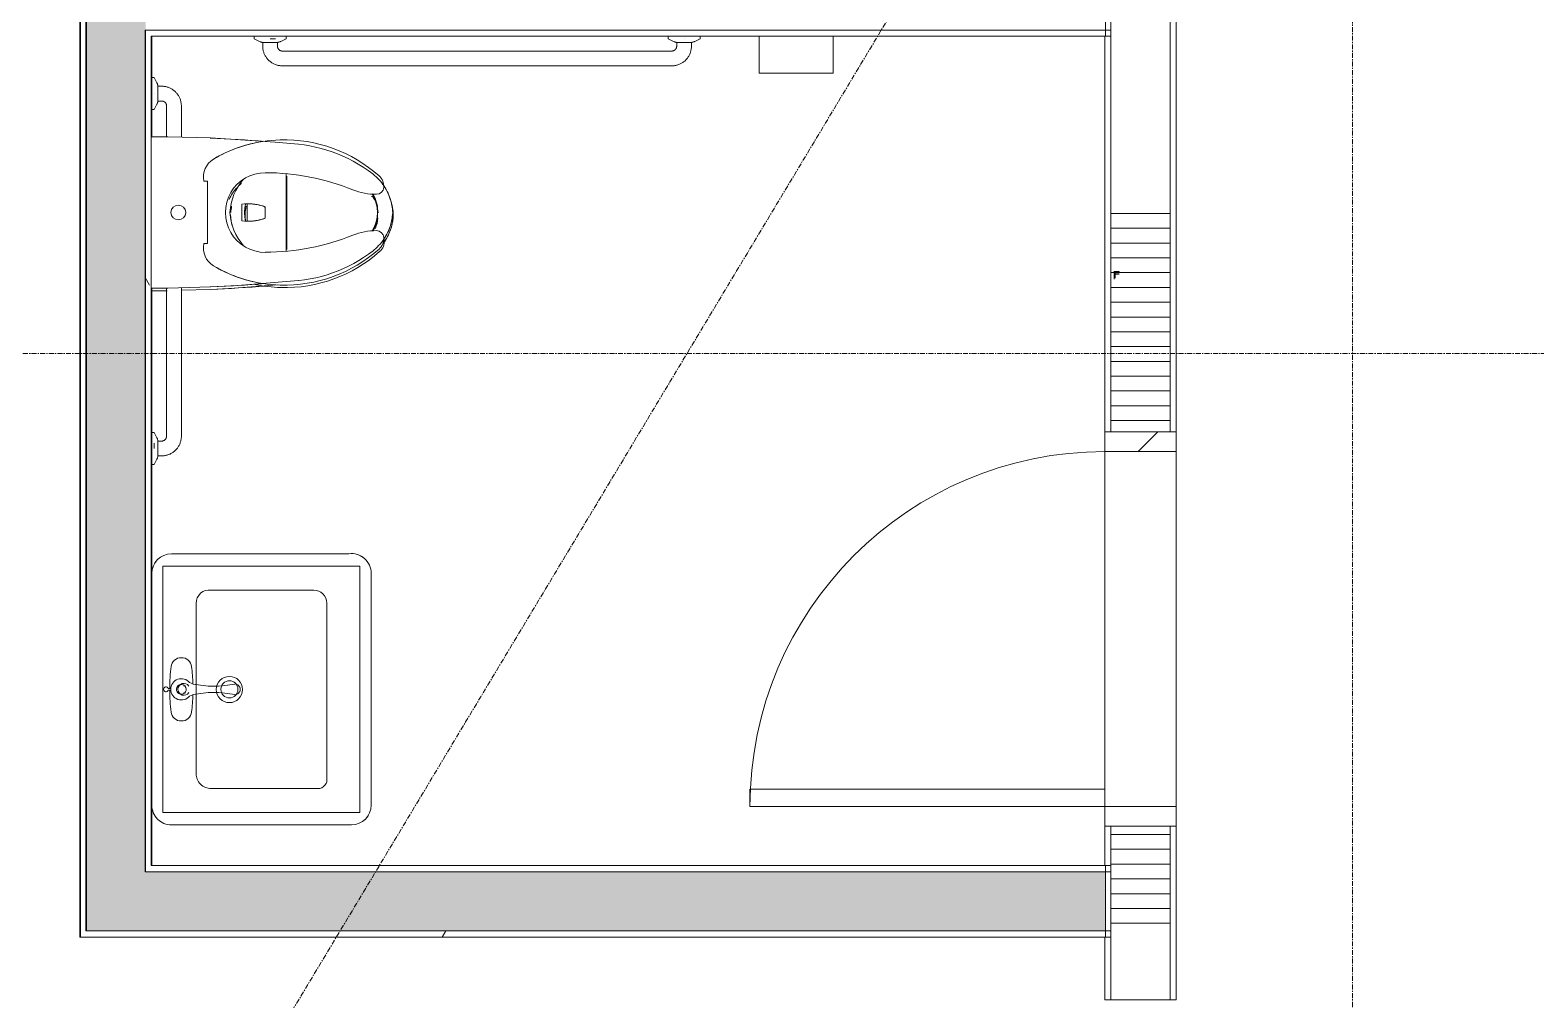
# Model space of a CAD drawing. Header units: inches. Extents: x 3268 to 7018, y 976 to 6708.
# Drawn here: x 5080.3 to 5233.1, y 3920.6 to 4019 of the extents above; entities that cross this region are included whole.
import ezdxf

# ---------------------------------------------------------------- set-up
doc = ezdxf.new("R2010")
doc.units = ezdxf.units.IN
doc.header["$MEASUREMENT"] = 0
doc.linetypes.add('Grid Line 1_2_', pattern=[0.875, 0.5, -0.125, 0.125, -0.125])
for name, color, linetype, lineweight in [('A-DOOR', 31, 'Continuous', 9), ('A-DOOR-FRAM', 31, 'Continuous', 9), ('A-GENM', 13, 'Continuous', 9), ('A-WALL', 113, 'Continuous', 9), ('A-WALL-PATT', 111, 'Continuous', 15), ('I-WALL', 2, 'Continuous', 9), ('P-SANR-FIXT', 6, 'Continuous', 9), ('Q-SPCQ', 91, 'Continuous', 9), ('S-GRID', 1, 'Continuous', 9)]:
    doc.layers.add(name, color=color, linetype=linetype, lineweight=lineweight)
pattern_1 = [(0, (0, 0), (122.88, 30.72), [5.069, -87.091, 5.069, -87.091, -491.52]), (0, (0, 0), (122.88, 30.72), [-184.32, 5.069, -179.251, 5.069, -87.091, -215.04]), (0, (0, 0), (122.88, 30.72), [-460.8, 5.069, -56.371, 5.069, -148.531]), (120, (46.08, 15.36), (-88.0443, 91.0572), [5.069, -87.091, 5.069, -87.091, -491.52]), (120, (46.08, 15.36), (-88.0443, 91.0572), [-184.32, 5.069, -179.251, 5.069, -87.091, -215.04]), (120, (46.08, 15.36), (-88.0443, 91.0572), [-460.8, 5.069, -56.371, 5.069, -148.531]), (240, (61.44, 76.8), (-34.8357, -121.7772), [5.069, -87.091, 5.069, -87.091, -491.52]), (240, (61.44, 76.8), (-34.8357, -121.7772), [-184.32, 5.069, -179.251, 5.069, -87.091, -215.04]), (240, (61.44, 76.8), (-34.8357, -121.7772), [-460.8, 5.069, -56.371, 5.069, -148.531])]

# ---------------------------------------------------------------- blocks, each defined once
blk = doc.blocks.new('Plumbing-Toilet-Wall Mounted-Elongated - Plumbing-Toilet-Wall Mounted-Elongated-3795368-Overall Retail Plan Opt 2')
at = {"layer": 'P-SANR-FIXT', "color": 133}
for p, q in [((5106.39, 4004.15), (5106.39, 3996.7)), ((5092.69, 3992.53), (5094.25, 3992.53)), ((5095.66, 3992.57), (5098.69, 3992.66))]:
    blk.add_line(p, q, dxfattribs=at)
at = {"layer": 'P-SANR-FIXT', "color": 133, "flags": 128}
for points in [[(5117.01, 4001.38), (5117.06, 4001.18), (5117.1, 4000.98), (5117.13, 4000.77), (5117.16, 4000.57), (5117.18, 4000.36), (5117.19, 4000.21)], [(5117.19, 4000.21), (5117.18, 4000.01), (5117.15, 3999.8), (5117.13, 3999.59), (5117.09, 3999.39), (5117.04, 3999.19), (5116.99, 3998.99), (5116.93, 3998.79), (5116.86, 3998.59), (5116.78, 3998.4), (5116.7, 3998.21), (5116.61, 3998.03), (5116.51, 3997.84), (5116.4, 3997.67), (5116.29, 3997.49), (5116.17, 3997.32)], [(5105.4, 3993.12), (5101.03, 3992.78), (5098.69, 3992.66)]]:
    blk.add_lwpolyline(points, dxfattribs=at)
at = {"layer": 'P-SANR-FIXT', "color": 133}
for centre, radius, start, end in [((5104.26, 4000.21), 4.04, 136.7036, 157.0203), ((5104.26, 4000.21), 4.04, 127.7797, 131.4398), ((5114.84, 4002.85), 1.45, 9.3208, 19.2953), ((5106.14, 3999.95), 5.47, 167.9595, 174.5681), ((5102.55, 3995.97), 5.12, 92.0976, 94.5239), ((5115.5, 4008.32), 6.26, 265.1939, 267.6359), ((5115.5, 4008.32), 6.26, 265.1939, 267.6359), ((5112.24, 4000.21), 3.41, 25.6984, 32.8867), ((5112.24, 4000.21), 3.41, 25.6984, 32.8867), ((5112.68, 4000.44), 2.98, 14.0788, 33.9692), ((5112.24, 4000.21), 3.41, 3.8579, 21.8901), ((5112.24, 4000.21), 3.41, 3.8579, 21.8901), ((5112.01, 4000.01), 5.18, 2.296, 14.7377), ((5106.14, 4000.48), 5.47, 182.7672, 194.6805), ((5112.24, 4000.21), 3.41, 336.4534, 354.4792), ((5112.24, 4000.21), 3.41, 336.4534, 354.4792), ((5112.01, 4000.42), 5.18, 325.9633, 357.704), ((5106.18, 4007.31), 14.47, 268.4176, 311.6755), ((5114.84, 3997.58), 1.45, 311.6755, 3.6805), ((5114.84, 3997.58), 1.45, 355.3983, 3.6805), ((5091.27, 4157.79), 165.3, 272.5709, 274.5018), ((5106.17, 4006.82), 13.98, 257.6454, 268.4176), ((5106.17, 4006.82), 13.98, 258.1262, 261.4599)]:
    blk.add_arc(centre, radius, start, end, dxfattribs=at)
for points in [[(5102.22, 4000.86), (5102.22, 4000.9), (5102.24, 4000.97), (5102.26, 4001.05), (5102.26, 4001.09)], [(5102.22, 3999.57), (5102.18, 3999.78), (5102.14, 4000.21), (5102.18, 4000.64), (5102.22, 4000.86)]]:
    blk.add_open_spline(points, degree=3, dxfattribs=at)
blk = doc.blocks.new('812_Grab_Bars - 36_ GRAB BAR-12383106-Overall Retail Plan Opt 2')
at = {"layer": 'Q-SPCQ', "color": 133}
for p, q in [((5092.94, 4014.15), (5092.69, 4014.15)), ((5093.21, 4013.61), (5092.94, 4014.15)), ((5093.69, 4013.27), (5093.31, 4013.27)), ((5093.31, 4013.27), (5093.31, 4012.52)), ((5093.31, 4012.52), (5093.31, 4013.27)), ((5092.94, 4012.52), (5092.94, 4012.52)), ((5092.94, 4012.52), (5092.94, 4012.52)), ((5093.31, 4012.52), (5093.31, 4011.77)), ((5093.31, 4011.77), (5093.31, 4012.52)), ((5093.31, 4011.77), (5093.69, 4011.77)), ((5092.69, 4010.9), (5092.94, 4010.9)), ((5092.94, 4010.9), (5093.21, 4011.44)), ((5094.19, 4011.27), (5094.19, 4008.15)), ((5095.69, 4008.11), (5095.69, 4011.27)), ((5094.19, 3992.78), (5094.19, 3977.77)), ((5095.69, 3977.77), (5095.69, 3992.82)), ((5092.94, 3978.15), (5092.69, 3978.15)), ((5093.21, 3977.61), (5092.94, 3978.15)), ((5092.94, 3977.07), (5092.94, 3976.52)), ((5092.94, 3976.52), (5092.94, 3976.52)), ((5093.69, 3977.27), (5093.31, 3977.27)), ((5093.31, 3976.52), (5093.31, 3977.27)), ((5093.31, 3977.27), (5093.31, 3976.52)), ((5093.31, 3976.52), (5093.31, 3975.77)), ((5093.31, 3975.77), (5093.31, 3976.52)), ((5092.94, 3974.9), (5093.21, 3975.44)), ((5093.31, 3975.77), (5093.69, 3975.77)), ((5092.69, 3974.9), (5092.94, 3974.9))]:
    blk.add_line(p, q, dxfattribs=at)
at = {"layer": 'Q-SPCQ', "color": 133, "flags": 128}
for points in [[(5093.21, 4013.61), (5093.22, 4013.57), (5093.24, 4013.54), (5093.25, 4013.5), (5093.27, 4013.46), (5093.28, 4013.42), (5093.29, 4013.38), (5093.3, 4013.35), (5093.3, 4013.31), (5093.31, 4013.27)], [(5095.69, 4011.27), (5095.69, 4011.35), (5095.68, 4011.43), (5095.67, 4011.51), (5095.66, 4011.59), (5095.65, 4011.67), (5095.63, 4011.75), (5095.61, 4011.83), (5095.59, 4011.9), (5095.56, 4011.98), (5095.53, 4012.05), (5095.5, 4012.13), (5095.46, 4012.2), (5095.42, 4012.27), (5095.38, 4012.34), (5095.34, 4012.4), (5095.29, 4012.47), (5095.24, 4012.53), (5095.19, 4012.59), (5095.14, 4012.65), (5095.08, 4012.71), (5095.02, 4012.76), (5094.96, 4012.82), (5094.9, 4012.86), (5094.83, 4012.91), (5094.77, 4012.96), (5094.7, 4013), (5094.63, 4013.04), (5094.56, 4013.07), (5094.49, 4013.11), (5094.41, 4013.14), (5094.34, 4013.17), (5094.26, 4013.19), (5094.18, 4013.21), (5094.11, 4013.23), (5094.03, 4013.24), (5093.95, 4013.26), (5093.87, 4013.27), (5093.79, 4013.27), (5093.71, 4013.27), (5093.69, 4013.27)], [(5093.31, 4011.77), (5093.3, 4011.73), (5093.29, 4011.69), (5093.29, 4011.66), (5093.28, 4011.62), (5093.26, 4011.58), (5093.25, 4011.54), (5093.24, 4011.5), (5093.22, 4011.47), (5093.21, 4011.44)], [(5093.69, 4011.77), (5093.71, 4011.77), (5093.73, 4011.77), (5093.75, 4011.77), (5093.77, 4011.77), (5093.79, 4011.76), (5093.81, 4011.76), (5093.83, 4011.75), (5093.85, 4011.75), (5093.86, 4011.74), (5093.88, 4011.73), (5093.9, 4011.73), (5093.92, 4011.72), (5093.94, 4011.71), (5093.95, 4011.7), (5093.97, 4011.69), (5093.99, 4011.67), (5094, 4011.66), (5094.02, 4011.65), (5094.03, 4011.64), (5094.05, 4011.62), (5094.06, 4011.61), (5094.07, 4011.59), (5094.09, 4011.58), (5094.1, 4011.56), (5094.11, 4011.54), (5094.12, 4011.53), (5094.13, 4011.51), (5094.14, 4011.49), (5094.15, 4011.47), (5094.15, 4011.45), (5094.16, 4011.44), (5094.17, 4011.42), (5094.17, 4011.4), (5094.18, 4011.38), (5094.18, 4011.36), (5094.18, 4011.34), (5094.19, 4011.32), (5094.19, 4011.3), (5094.19, 4011.28), (5094.19, 4011.27)], [(5093.21, 3977.61), (5093.22, 3977.57), (5093.24, 3977.54), (5093.25, 3977.5), (5093.27, 3977.46), (5093.28, 3977.42), (5093.29, 3977.38), (5093.3, 3977.35), (5093.3, 3977.31), (5093.31, 3977.27)], [(5093.69, 3975.77), (5093.77, 3975.78), (5093.85, 3975.78), (5093.93, 3975.79), (5094.01, 3975.8), (5094.09, 3975.81), (5094.16, 3975.83), (5094.24, 3975.85), (5094.32, 3975.88), (5094.39, 3975.9), (5094.47, 3975.93), (5094.54, 3975.96), (5094.61, 3976), (5094.68, 3976.04), (5094.75, 3976.08), (5094.82, 3976.12), (5094.88, 3976.17), (5094.95, 3976.22), (5095.01, 3976.27), (5095.07, 3976.32), (5095.12, 3976.38), (5095.18, 3976.44), (5095.23, 3976.5), (5095.28, 3976.56), (5095.33, 3976.63), (5095.37, 3976.69), (5095.41, 3976.76), (5095.45, 3976.83), (5095.49, 3976.9), (5095.52, 3976.97), (5095.55, 3977.05), (5095.58, 3977.12), (5095.6, 3977.2), (5095.63, 3977.28), (5095.64, 3977.36), (5095.66, 3977.43), (5095.67, 3977.51), (5095.68, 3977.59), (5095.69, 3977.67), (5095.69, 3977.75), (5095.69, 3977.77)], [(5094.19, 3977.77), (5094.19, 3977.75), (5094.19, 3977.73), (5094.18, 3977.71), (5094.18, 3977.69), (5094.18, 3977.67), (5094.17, 3977.65), (5094.17, 3977.64), (5094.16, 3977.62), (5094.16, 3977.6), (5094.15, 3977.58), (5094.14, 3977.56), (5094.13, 3977.54), (5094.12, 3977.53), (5094.11, 3977.51), (5094.1, 3977.49), (5094.09, 3977.47), (5094.08, 3977.46), (5094.06, 3977.44), (5094.05, 3977.43), (5094.04, 3977.41), (5094.02, 3977.4), (5094.01, 3977.39), (5093.99, 3977.38), (5093.97, 3977.36), (5093.96, 3977.35), (5093.94, 3977.34), (5093.92, 3977.33), (5093.91, 3977.32), (5093.89, 3977.32), (5093.87, 3977.31), (5093.85, 3977.3), (5093.83, 3977.29), (5093.81, 3977.29), (5093.79, 3977.28), (5093.77, 3977.28), (5093.75, 3977.28), (5093.73, 3977.28), (5093.71, 3977.27), (5093.69, 3977.27), (5093.69, 3977.27)], [(5093.31, 3975.77), (5093.3, 3975.73), (5093.29, 3975.69), (5093.29, 3975.66), (5093.28, 3975.62), (5093.26, 3975.58), (5093.25, 3975.54), (5093.24, 3975.5), (5093.22, 3975.47), (5093.21, 3975.44)]]:
    blk.add_lwpolyline(points, dxfattribs=at)
blk = doc.blocks.new('812_Grab_Bars - 42_  GRAB BAR-12383089-Overall Retail Plan Opt 2')
at = {"layer": 'Q-SPCQ', "color": 133}
for p, q in [((5103.06, 4018.34), (5103.06, 4018.09)), ((5103.06, 4018.09), (5103.6, 4017.82)), ((5104.69, 4018.09), (5104.69, 4018.09)), ((5105.23, 4018.09), (5104.69, 4018.09)), ((5105.77, 4017.82), (5106.31, 4018.09)), ((5106.31, 4018.09), (5106.31, 4018.34)), ((5145.06, 4018.34), (5145.06, 4018.09)), ((5145.06, 4018.09), (5145.6, 4017.82)), ((5146.69, 4018.09), (5146.69, 4018.09)), ((5146.69, 4018.09), (5146.69, 4018.09)), ((5147.77, 4017.82), (5148.31, 4018.09)), ((5148.31, 4018.09), (5148.31, 4018.34)), ((5103.94, 4017.72), (5103.94, 4017.34)), ((5104.69, 4017.72), (5103.94, 4017.72)), ((5103.94, 4017.72), (5104.69, 4017.72)), ((5104.69, 4017.72), (5105.44, 4017.72)), ((5105.44, 4017.72), (5104.69, 4017.72)), ((5105.44, 4017.34), (5105.44, 4017.72)), ((5145.44, 4016.84), (5105.94, 4016.84)), ((5145.94, 4017.72), (5145.94, 4017.34)), ((5146.69, 4017.72), (5145.94, 4017.72)), ((5145.94, 4017.72), (5146.69, 4017.72)), ((5147.44, 4017.72), (5146.69, 4017.72)), ((5146.69, 4017.72), (5147.44, 4017.72)), ((5147.44, 4017.34), (5147.44, 4017.72)), ((5105.94, 4015.34), (5145.44, 4015.34))]:
    blk.add_line(p, q, dxfattribs=at)
at = {"layer": 'Q-SPCQ', "color": 133, "flags": 128}
for points in [[(5103.94, 4017.72), (5103.9, 4017.72), (5103.86, 4017.73), (5103.82, 4017.74), (5103.78, 4017.75), (5103.74, 4017.76), (5103.7, 4017.77), (5103.67, 4017.79), (5103.63, 4017.8), (5103.6, 4017.82)], [(5105.77, 4017.82), (5105.74, 4017.8), (5105.7, 4017.79), (5105.66, 4017.77), (5105.63, 4017.76), (5105.59, 4017.75), (5105.55, 4017.74), (5105.51, 4017.73), (5105.47, 4017.72), (5105.44, 4017.72)], [(5145.94, 4017.72), (5145.9, 4017.72), (5145.86, 4017.73), (5145.82, 4017.74), (5145.78, 4017.75), (5145.74, 4017.76), (5145.7, 4017.77), (5145.67, 4017.79), (5145.63, 4017.8), (5145.6, 4017.82)], [(5147.77, 4017.82), (5147.74, 4017.8), (5147.7, 4017.79), (5147.66, 4017.77), (5147.63, 4017.76), (5147.59, 4017.75), (5147.55, 4017.74), (5147.51, 4017.73), (5147.47, 4017.72), (5147.44, 4017.72)], [(5103.94, 4017.34), (5103.94, 4017.26), (5103.94, 4017.18), (5103.95, 4017.1), (5103.96, 4017.02), (5103.98, 4016.94), (5104, 4016.86), (5104.02, 4016.79), (5104.04, 4016.71), (5104.07, 4016.63), (5104.1, 4016.56), (5104.13, 4016.49), (5104.16, 4016.41), (5104.2, 4016.34), (5104.24, 4016.28), (5104.29, 4016.21), (5104.33, 4016.14), (5104.38, 4016.08), (5104.43, 4016.02), (5104.49, 4015.96), (5104.54, 4015.9), (5104.6, 4015.85), (5104.66, 4015.8), (5104.73, 4015.75), (5104.79, 4015.7), (5104.86, 4015.66), (5104.93, 4015.61), (5105, 4015.57), (5105.07, 4015.54), (5105.14, 4015.5), (5105.21, 4015.47), (5105.29, 4015.45), (5105.36, 4015.42), (5105.44, 4015.4), (5105.52, 4015.38), (5105.6, 4015.37), (5105.68, 4015.36), (5105.76, 4015.35), (5105.84, 4015.34), (5105.92, 4015.34), (5105.94, 4015.34)], [(5105.94, 4016.84), (5105.92, 4016.84), (5105.9, 4016.84), (5105.88, 4016.84), (5105.86, 4016.84), (5105.84, 4016.85), (5105.82, 4016.85), (5105.8, 4016.86), (5105.78, 4016.86), (5105.76, 4016.87), (5105.74, 4016.88), (5105.72, 4016.89), (5105.71, 4016.89), (5105.69, 4016.9), (5105.67, 4016.91), (5105.66, 4016.93), (5105.64, 4016.94), (5105.62, 4016.95), (5105.61, 4016.96), (5105.59, 4016.98), (5105.58, 4016.99), (5105.57, 4017), (5105.55, 4017.02), (5105.54, 4017.04), (5105.53, 4017.05), (5105.52, 4017.07), (5105.51, 4017.08), (5105.5, 4017.1), (5105.49, 4017.12), (5105.48, 4017.14), (5105.47, 4017.16), (5105.46, 4017.18), (5105.46, 4017.19), (5105.45, 4017.21), (5105.45, 4017.23), (5105.45, 4017.25), (5105.44, 4017.27), (5105.44, 4017.29), (5105.44, 4017.31), (5105.44, 4017.33), (5105.44, 4017.34)], [(5145.44, 4015.34), (5145.52, 4015.34), (5145.6, 4015.34), (5145.68, 4015.35), (5145.76, 4015.36), (5145.84, 4015.38), (5145.91, 4015.4), (5145.99, 4015.42), (5146.07, 4015.44), (5146.14, 4015.47), (5146.22, 4015.5), (5146.29, 4015.53), (5146.36, 4015.56), (5146.43, 4015.6), (5146.5, 4015.64), (5146.57, 4015.69), (5146.63, 4015.73), (5146.7, 4015.78), (5146.76, 4015.83), (5146.82, 4015.89), (5146.87, 4015.94), (5146.93, 4016), (5146.98, 4016.06), (5147.03, 4016.13), (5147.08, 4016.19), (5147.12, 4016.26), (5147.16, 4016.33), (5147.2, 4016.4), (5147.24, 4016.47), (5147.27, 4016.54), (5147.3, 4016.61), (5147.33, 4016.69), (5147.35, 4016.76), (5147.38, 4016.84), (5147.39, 4016.92), (5147.41, 4017), (5147.42, 4017.08), (5147.43, 4017.16), (5147.44, 4017.24), (5147.44, 4017.32), (5147.44, 4017.34)], [(5145.94, 4017.34), (5145.94, 4017.32), (5145.94, 4017.3), (5145.93, 4017.28), (5145.93, 4017.26), (5145.93, 4017.24), (5145.92, 4017.22), (5145.92, 4017.2), (5145.91, 4017.18), (5145.91, 4017.16), (5145.9, 4017.14), (5145.89, 4017.13), (5145.88, 4017.11), (5145.87, 4017.09), (5145.86, 4017.07), (5145.85, 4017.06), (5145.84, 4017.04), (5145.83, 4017.02), (5145.81, 4017.01), (5145.8, 4016.99), (5145.79, 4016.98), (5145.77, 4016.97), (5145.76, 4016.95), (5145.74, 4016.94), (5145.72, 4016.93), (5145.71, 4016.92), (5145.69, 4016.91), (5145.67, 4016.9), (5145.66, 4016.89), (5145.64, 4016.88), (5145.62, 4016.87), (5145.6, 4016.87), (5145.58, 4016.86), (5145.56, 4016.85), (5145.54, 4016.85), (5145.52, 4016.85), (5145.5, 4016.84), (5145.48, 4016.84), (5145.46, 4016.84), (5145.44, 4016.84), (5145.44, 4016.84)]]:
    blk.add_lwpolyline(points, dxfattribs=at)
blk = doc.blocks.new('Plumbing-Sink-Pedestal-Square - Plumbing-Sink-Pedestal-Square unisex-14713711-Overall Retail Plan Opt 2')
at = {"layer": 'A-GENM', "color": 133}
for p, q in [((-0.09, 9.46), (-0.09, 9.31)), ((-0.09, 9.31), (-0.09, 9.2)), ((0.09, 9.31), (0.09, 9.46)), ((0.09, 9.31), (0.09, 9.2)), ((-0.55, 6.96), (-0.69, 7.29)), ((0.55, 6.96), (0.69, 7.29)), ((-0.33, 4.87), (-0.33, 4.37)), ((0.33, 4.37), (0.33, 4.87)), ((-0.36, 3.96), (-0.54, 2.7)), ((-0.33, 4.37), (-0.36, 3.96)), ((0.36, 3.96), (0.33, 4.37)), ((0.54, 2.7), (0.36, 3.96))]:
    blk.add_line(p, q, dxfattribs=at)
for centre, radius, start, end in [((0.09, -10.29), 19.6, 90.528, 97.0401), ((0, 8.12), 1.08, 90, 230.3625), ((0, 9.69), 0.242, 90, 248.6698), ((0, 9.69), 0.242, 292.8787, 90), ((0, 8.12), 1.08, 309.6375, 90), ((-0.09, -10.29), 19.6, 82.9599, 89.4542), ((-2.18, 8.14), 1.03, 97.0401, 180.9599), ((-2.18, 8.11), 1.03, 179.0401, 262.9599), ((0, 7.86), 0.605, 90, 236.3072), ((0, 7.86), 0.605, 303.6928, 90), ((2.18, 8.14), 1.03, 359.0401, 82.9599), ((2.18, 8.11), 1.03, 277.0401, 0.9599), ((0.09, 26.54), 19.6, 262.9599, 268.1351), ((-10.8, 4.82), 10.48, 0.2823, 11.7177), ((10.8, 4.82), 10.48, 168.2823, 179.7177), ((-0.09, 26.54), 19.6, 271.8649, 277.0401), ((0, 2.7), 0.543, 180, 270.149), ((0, 2.7), 0.543, 269.851, 360)]:
    blk.add_arc(centre, radius, start, end, dxfattribs=at)
at = {"layer": 'P-SANR-FIXT', "color": 133}
for p, q in [((11.75, 11.12), (-11.75, 11.12)), ((0.5, 10), (-12.5, 10)), ((-12.5, 10), (-12.5, -10)), ((12.5, 10), (0.5, 10)), ((12.5, -10), (12.5, 10)), ((-13.75, 9.12), (-13.75, -9.13)), ((-0.34, 7.72), (-0.33, 7.86)), ((0.34, 7.72), (0.33, 7.86)), ((13.75, -8.88), (13.75, 9.12)), ((-8.54, 6.62), (8.72, 6.62)), ((-10.06, -5.74), (-10.06, 5.1)), ((10.06, 5.1), (10.06, -5.31)), ((8.75, -6.63), (-8.96, -6.63)), ((-12.5, -10), (12.5, -10)), ((-11.75, -11.13), (11.77, -11.13))]:
    blk.add_line(p, q, dxfattribs=at)
for centre, radius in [((-0.02, 3.25), 1.33), ((0, 3.25), 0.866)]:
    blk.add_circle(centre, radius, dxfattribs=at)
for centre, radius, start, end in [((-11.75, 9.12), 2, 90, 180), ((-11.75, 9.12), 2, 120, 150), ((11.75, 9.12), 2, 0, 90), ((11.75, 9.12), 2, 30, 60), ((0, 8.12), 0.5, 90, 270), ((0, 8.12), 0.5, 270, 90), ((-8.54, 5.1), 1.53, 90, 180), ((8.72, 5.27), 1.36, 352.7654, 90), ((-9.16, -5.74), 0.907, 180, 282.2786), ((8.75, -5.31), 1.31, 270, 0), ((-11.75, -9.13), 2, 180, 270), ((11.77, -9.13), 2, 270, 7.1808), ((-11.75, -9.13), 2, 210, 240), ((11.77, -9.13), 2, 311.6489, 339.4148)]:
    blk.add_arc(centre, radius, start, end, dxfattribs=at)
blk = doc.blocks.new('Toilet-Sanitary Product Disposal - Disposal-Sanitary Napkin-14741620-Overall Retail Plan Opt 2')
at = {"layer": 'Q-SPCQ', "color": 133}
for p, q in [((0, -33.25), (-3.75, -33.25)), ((-3.75, -33.25), (-3.75, -40.75)), ((-3.75, -33.25), (-3.75, -40.75)), ((0, -33.25), (-3.75, -33.25)), ((-3.75, -40.75), (0, -40.75)), ((-3.75, -40.75), (0, -40.75))]:
    blk.add_line(p, q, dxfattribs=at)
blk = doc.blocks.new('Arch_5 Points - Units and Amenities_v2022_rvt-1-Overall Retail Plan Opt 2')
at = {"layer": 'A-WALL-PATT', "lineweight": 5}
for points in [[(5086.06, 3933.59), (5092.06, 3933.59), (5092.06, 4160.52), (5086.06, 4160.52), (5086.06, 3934.21)], [(5086.06, 3927.59), (5189.44, 3927.59), (5189.44, 3933.59), (5086.06, 3933.59)]]:
    blk.add_hatch(color=9, dxfattribs=at).paths.add_polyline_path(points)
at = {"layer": 'A-WALL', "color": 133}
for p, q in [((5086.06, 4160.52), (5086.06, 3934.21)), ((5092.06, 4018.96), (5092.06, 3934.21)), ((5092.06, 4018.96), (5092.69, 4018.96)), ((5189.44, 4018.96), (5092.69, 4018.96)), ((5086.06, 3933.59), (5086.06, 3934.21)), ((5092.06, 3933.59), (5092.06, 3934.21)), ((5086.06, 3927.59), (5086.06, 3933.59)), ((5092.06, 3933.59), (5189.44, 3933.59)), ((5086.06, 3927.59), (5189.44, 3927.59))]:
    blk.add_line(p, q, dxfattribs=at)
at = {"layer": 'I-WALL', "color": 53, "lineweight": 15}
for p, q in [((5085.44, 4160.52), (5085.44, 3934.21)), ((5189.44, 4018.34), (5189.44, 4025.59)), ((5092.69, 4008.15), (5092.69, 4018.34)), ((5092.69, 4018.34), (5189.44, 4018.34)), ((5092.69, 3963.84), (5092.69, 3992.78)), ((5092.69, 3934.21), (5092.69, 3940.34)), ((5085.44, 3934.21), (5085.44, 3927.59)), ((5189.44, 3934.21), (5092.69, 3934.21)), ((5189.44, 3926.96), (5189.44, 3934.21)), ((5085.44, 3927.59), (5085.44, 3926.96)), ((5085.44, 3926.96), (5189.44, 3926.96))]:
    blk.add_line(p, q, dxfattribs=at)
at = {"layer": 'P-SANR-FIXT', "color": 133, "lineweight": 9}
blk.add_blockref('Plumbing-Toilet-Wall Mounted-Elongated - Plumbing-Toilet-Wall Mounted-Elongated-3795368-Overall Retail Plan Opt 2', (0, 0), dxfattribs=at)
at = {"layer": 'P-SANR-FIXT', "color": 133, "lineweight": 9, "rotation": 90.0000000000001}
blk.add_blockref('Plumbing-Sink-Pedestal-Square - Plumbing-Sink-Pedestal-Square unisex-14713711-Overall Retail Plan Opt 2', (5103.81, 3952.09), dxfattribs=at)
at = {"layer": 'Q-SPCQ', "color": 133, "lineweight": 9}
for name in ['812_Grab_Bars - 42_  GRAB BAR-12383089-Overall Retail Plan Opt 2', '812_Grab_Bars - 36_ GRAB BAR-12383106-Overall Retail Plan Opt 2']:
    blk.add_blockref(name, (0, 0), dxfattribs=at)
at = {"layer": 'Q-SPCQ', "color": 133, "lineweight": 9, "rotation": 89.99999999999959}
blk.add_blockref('Toilet-Sanitary Product Disposal - Disposal-Sanitary Napkin-14741620-Overall Retail Plan Opt 2', (5121.06, 4018.34), dxfattribs=at)
blk = doc.blocks.new('Single_Flush_HM Door_HM Frame - 36_ x 96_-8655034-Overall Retail Plan Opt 2')
at = {"layer": 'A-DOOR'}
h = blk.add_hatch(dxfattribs=at)
h.set_pattern_fill('FP_27', color=256, style=0, pattern_type=2)
h.set_pattern_definition([(135, (3958.213, -5193), (-38.01406, -38.01406), []), (135, (3900.613, -5193), (-38.01406, -38.01406), [])])
h.paths.add_polyline_path([(20, 3.625), (18, 3.625), (18, -3.625), (20, -3.625)])
h.paths.add_polyline_path([(-18, -3.625), (-18, 3.625), (-20, 3.625), (-20, -3.625)])
for p, q in [((16.25, -3.625), (18, -3.625)), ((16.25, -3.625), (16.25, -39.625)), ((18, -3.625), (18, -39.625)), ((16.25, -39.625), (18, -39.625))]:
    blk.add_line(p, q, dxfattribs=at)
blk.add_arc((18, -3.625), 36, 180, 270, dxfattribs=at)
at = {"layer": 'A-DOOR-FRAM'}
for p, q in [((-20, 3.625), (-18, 3.625)), ((-20, -3.625), (-20, 3.625)), ((-18, 3.625), (-18, -3.625)), ((18, 3.625), (20, 3.625)), ((18, -3.625), (18, 3.625)), ((20, 3.625), (20, -3.625)), ((-18, -3.625), (-20, -3.625)), ((20, -3.625), (18, -3.625))]:
    blk.add_line(p, q, dxfattribs=at)
blk = doc.blocks.new('Plumbing-Toilet-Wall Mounted-Elongated - Plumbing-Toilet-Wall Mounted-Elongated-3527244-Overall Retail Plan Opt 2')
at = {"layer": 'P-SANR-FIXT'}
for p, q in [((5092.63, 4008.15), (5092.63, 3992.78)), ((5094.3, 4008.15), (5092.63, 4008.15)), ((5098.63, 4008.02), (5094.3, 4008.15)), ((5106.33, 4004.4), (5106.33, 3996.52)), ((5097.96, 4003.65), (5098.35, 4003.65)), ((5097.96, 4003.65), (5098.35, 4003.65)), ((5098.35, 4003.65), (5098.35, 3997.3)), ((5098.35, 4003.65), (5098.35, 3997.3)), ((5101.83, 4001.3), (5101.83, 3999.63)), ((5102.37, 4001.34), (5102.37, 3999.58)), ((5104.19, 4001.05), (5104.19, 3999.87)), ((5104.19, 4000.05), (5104.19, 4000.87)), ((5098.35, 3997.3), (5097.96, 3997.3)), ((5098.35, 3997.3), (5097.96, 3997.3)), ((5092.63, 3992.78), (5094.3, 3992.78)), ((5094.3, 3992.78), (5098.63, 3992.91))]:
    blk.add_line(p, q, dxfattribs=at)
at = {"layer": 'P-SANR-FIXT', "flags": 128}
for points in [[(5098.63, 4008.02), (5105.22, 4007.59), (5107.56, 4007.38)], [(5107.56, 4007.38), (5108.14, 4007.31), (5108.72, 4007.21), (5109.29, 4007.1), (5109.87, 4006.96), (5110.43, 4006.8), (5110.99, 4006.61), (5111.54, 4006.4), (5112.08, 4006.18), (5112.61, 4005.93), (5113.13, 4005.66), (5113.64, 4005.36), (5114.14, 4005.05), (5114.63, 4004.72), (5115.1, 4004.37), (5115.13, 4004.34)], [(5115.13, 4004.34), (5115.29, 4004.21), (5115.45, 4004.08), (5115.6, 4003.93), (5115.74, 4003.78), (5115.88, 4003.63), (5116.01, 4003.47), (5116.14, 4003.3), (5116.26, 4003.13), (5116.37, 4002.96), (5116.47, 4002.78), (5116.57, 4002.6), (5116.66, 4002.41), (5116.74, 4002.22), (5116.82, 4002.03), (5116.88, 4001.83), (5116.94, 4001.63), (5116.99, 4001.43), (5117.04, 4001.23), (5117.07, 4001.02), (5117.1, 4000.82), (5117.12, 4000.61), (5117.13, 4000.46)], [(5117.13, 4000.46), (5117.11, 4000.26), (5117.09, 4000.05), (5117.06, 3999.84), (5117.03, 3999.64), (5116.98, 3999.44), (5116.93, 3999.24), (5116.87, 3999.04), (5116.8, 3998.84), (5116.72, 3998.65), (5116.64, 3998.46), (5116.54, 3998.28), (5116.44, 3998.09), (5116.34, 3997.92), (5116.22, 3997.74), (5116.1, 3997.57), (5115.98, 3997.41), (5115.84, 3997.25), (5115.7, 3997.1), (5115.56, 3996.95), (5115.41, 3996.81), (5115.25, 3996.68), (5115.13, 3996.58)], [(5115.6, 4000.46), (5115.6, 4000.58), (5115.6, 4000.69)], [(5115.6, 4000.24), (5115.6, 4000.36), (5115.6, 4000.46)], [(5115.13, 3996.58), (5114.66, 3996.23), (5114.18, 3995.9), (5113.68, 3995.58), (5113.17, 3995.29), (5112.65, 3995.02), (5112.12, 3994.77), (5111.58, 3994.54), (5111.03, 3994.33), (5110.47, 3994.14), (5109.91, 3993.98), (5109.34, 3993.84), (5108.76, 3993.72), (5108.18, 3993.63), (5107.6, 3993.56), (5107.56, 3993.55)], [(5107.56, 3993.55), (5100.96, 3993.03), (5098.63, 3992.91)]]:
    blk.add_lwpolyline(points, dxfattribs=at)
at = {"layer": 'P-SANR-FIXT'}
blk.add_circle((5095.38, 4000.46), 0.75, dxfattribs=at)
for centre, radius, start, end in [((5091.21, 3842.88), 165.3, 85.4982, 87.4291), ((5106.1, 3993.86), 13.98, 91.5824, 120.7761), ((5106.1, 3993.86), 13.98, 98.5401, 120.7761), ((5106.12, 3993.37), 14.47, 48.3245, 91.5824), ((5100.03, 4004.06), 2.11, 120.7761, 191.1057), ((5100.03, 4004.06), 2.11, 120.7761, 191.1057), ((5104.19, 4000.46), 4.04, 89.8167, 270.1833), ((5104.19, 4000.46), 4.04, 89.8167, 270.1833), ((5104.13, 3980.54), 23.96, 68.0418, 89.8167), ((5104.13, 3980.54), 23.96, 68.0418, 89.8167), ((5114.78, 4003.1), 1.45, 356.3195, 48.3245), ((5106.08, 4000.2), 5.47, 138.1332, 177.2328), ((5115.43, 4008.57), 6.26, 248.0418, 270.4175), ((5115.43, 4008.57), 6.26, 248.0418, 270.4175), ((5115.47, 4003.06), 0.75, 270.4175, 356.3195), ((5115.47, 4003.06), 0.75, 270.4175, 356.3195), ((5114.78, 4003.1), 1.45, 356.3195, 4.6017), ((5111.95, 4000.26), 5.18, 2.296, 34.0367), ((5102.49, 3996.22), 5.12, 72.6449, 97.4247), ((5102.49, 3996.22), 5.12, 81.5743, 91.3889), ((5102.49, 3996.22), 5.12, 70.5753, 80.0541), ((5103.94, 4000.87), 0.25, 0, 72.6449), ((5112.18, 4000.46), 3.41, 327.1133, 32.8867), ((5112.18, 4000.46), 3.41, 327.1133, 32.8867), ((5112.62, 4000.69), 2.98, 355.6713, 33.9692), ((5106.08, 4000.73), 5.47, 182.7672, 221.8668), ((5102.49, 4004.7), 5.12, 262.5753, 287.3551), ((5102.49, 4004.7), 5.12, 268.6111, 278.4257), ((5102.49, 4004.7), 5.12, 279.9459, 289.4247), ((5103.94, 4000.05), 0.25, 287.3551, 0), ((5112.62, 4000.24), 2.98, 328.1674, 4.3287), ((5111.95, 4000.67), 5.18, 325.9633, 357.704), ((5104.13, 4020.39), 23.96, 270.1833, 291.9582), ((5104.13, 4020.39), 23.96, 270.1833, 291.9582), ((5115.43, 3992.36), 6.26, 89.5825, 111.9582), ((5115.43, 3992.36), 6.26, 89.5825, 111.9582), ((5115.47, 3997.87), 0.75, 3.6805, 89.5825), ((5115.47, 3997.87), 0.75, 3.6805, 89.5825), ((5114.78, 3997.83), 1.45, 311.6755, 3.6805), ((5114.78, 3997.83), 1.45, 355.3983, 3.6805), ((5100.03, 3996.87), 2.11, 168.1977, 239.2239), ((5100.03, 3996.87), 2.11, 168.1977, 239.2239), ((5106.12, 4007.56), 14.47, 268.4176, 311.6755), ((5106.1, 4007.07), 13.98, 239.2239, 261.4599), ((5106.1, 4007.07), 13.98, 239.2239, 268.4176), ((5091.21, 4158.04), 165.3, 272.5709, 274.5018)]:
    blk.add_arc(centre, radius, start, end, dxfattribs=at)
for points in [[(5102.15, 3999.82), (5102.12, 4000.03), (5102.08, 4000.46), (5102.12, 4000.89), (5102.15, 4001.11)], [(5102.15, 4001.11), (5102.16, 4001.15), (5102.18, 4001.22), (5102.19, 4001.3), (5102.2, 4001.34)], [(5102.2, 4001.34), (5102.34, 4001.34), (5102.63, 4001.35), (5103.13, 4001.31), (5103.65, 4001.22), (5104.01, 4001.12), (5104.19, 4001.05)], [(5102.3, 4001.34), (5102.31, 4001.34), (5102.33, 4001.34), (5102.35, 4001.34), (5102.37, 4001.34)], [(5102.2, 3999.59), (5102.19, 3999.63), (5102.18, 3999.7), (5102.16, 3999.78), (5102.15, 3999.82)], [(5104.19, 3999.87), (5104.01, 3999.81), (5103.65, 3999.71), (5103.13, 3999.61), (5102.63, 3999.58), (5102.34, 3999.58), (5102.2, 3999.59)], [(5102.37, 3999.58), (5102.35, 3999.58), (5102.33, 3999.59), (5102.31, 3999.59), (5102.3, 3999.59)]]:
    blk.add_open_spline(points, degree=3, dxfattribs=at)

msp = doc.modelspace()

# ---------------------------------------------------------------- hatches: boundary and pattern name
at = {"layer": 'A-WALL-PATT', "lineweight": 9}
h = msp.add_hatch(dxfattribs=at)
h.set_pattern_fill('FP_1', color=256, style=0, pattern_type=2)
h.set_pattern_definition(pattern_1)
h.paths.add_polyline_path([(5086, 3927.59), (5086, 4105.9), (5085.38, 4105.9), (5085.38, 3927.59)])
h.paths.add_polyline_path([(5085.38, 4111.9), (5086, 4111.9), (5086, 4160.52), (5085.38, 4160.52), (5085.38, 4112.52)])
h = msp.add_hatch(dxfattribs=at)
h.set_pattern_fill('FP_1', color=256, style=0, pattern_type=2)
h.set_pattern_definition(pattern_1)
h.paths.add_polyline_path([(5092, 3934.21), (5092.63, 3934.21), (5092.63, 4018.96), (5092, 4018.96), (5092, 3940.78)])
h.paths.add_polyline_path([(5092, 4024.96), (5092.63, 4024.96), (5092.63, 4160.52), (5092, 4160.52), (5092, 4037.27)])
h = msp.add_hatch(dxfattribs=at)
h.set_pattern_fill('FP_181', color=256, angle=-180, style=0, pattern_type=2)
h.set_pattern_definition([(270, (6751.2, 3993.5), (1561.9, -132), [0.51, -131.49]), (270, (6751.3, 3993.5), (1561.9, -132), [0.51, -131.49]), (270, (6751.2, 3993.4), (1561.9, -132), [0.51, -131.49]), (270, (6751.3, 3993.4), (1561.9, -132), [0.51, -131.49]), (270, (6751.2, 3993.3), (1561.9, -132), [0.51, -131.49]), (270, (6751.3, 3993.3), (1561.9, -132), [0.51, -131.49]), (270, (6751.2, 3993.2), (1561.9, -132), [0.51, -131.49]), (1e-13, (5189.37, 3999.34), (1561.86, 132), [1561.86, 0]), (1e-13, (5189.37, 3997.84), (1561.86, 132), [1561.86, 0]), (1e-13, (5189.37, 3996.34), (1561.86, 132), [1561.86, 0]), (1e-13, (5189.37, 3994.84), (1561.86, 132), [1561.86, 0]), (1e-13, (6751.16, 3993.47), (1561.859, 132), [0.51, -1561.354]), (1e-13, (6751.2, 3993.43), (1561.859, 132), [0.51, -1561.354]), (1e-13, (6751.16, 3993.36), (1561.859, 132), [0.51, -1561.354]), (1e-13, (5189.37, 3993.34), (1561.86, 132), [1561.86, 0]), (1e-13, (6751.16, 3993.32), (1561.859, 132), [0.51, -1561.354]), (1e-13, (6751.16, 3993.2), (1561.859, 132), [0.51, -1561.354]), (1e-13, (5189.37, 3991.84), (1561.86, 132), [1561.86, 0]), (1e-13, (5189.37, 3990.34), (1561.86, 132), [1561.86, 0]), (1e-13, (5189.37, 3988.84), (1561.86, 132), [1561.86, 0]), (1e-13, (5189.37, 3987.34), (1561.86, 132), [1561.86, 0]), (1e-13, (5189.37, 3985.84), (1561.86, 132), [1561.86, 0]), (1e-13, (5189.37, 3984.34), (1561.86, 132), [1561.86, 0]), (1e-13, (5189.37, 3982.84), (1561.86, 132), [1561.86, 0]), (1e-13, (5189.37, 3981.34), (1561.86, 132), [1561.86, 0]), (1e-13, (5189.37, 3979.84), (1561.86, 132), [1561.86, 0]), (1e-13, (5189.37, 3978.34), (1561.86, 132), [1561.86, 0]), (1e-13, (5189.37, 3976.84), (1561.86, 132), [1561.86, 0]), (1e-13, (5189.37, 3975.34), (1561.86, 132), [1561.86, 0]), (1e-13, (5189.37, 3973.84), (1561.86, 132), [1561.86, 0]), (1e-13, (5189.37, 3972.34), (1561.86, 132), [1561.86, 0]), (1e-13, (5189.37, 3970.84), (1561.86, 132), [1561.86, 0]), (1e-13, (5189.37, 3969.34), (1561.86, 132), [1561.86, 0]), (1e-13, (5189.37, 3967.84), (1561.86, 132), [1561.86, 0]), (1e-13, (5189.37, 3966.34), (1561.86, 132), [1561.86, 0]), (1e-13, (5189.37, 3964.84), (1561.86, 132), [1561.86, 0]), (1e-13, (5189.37, 3963.34), (1561.86, 132), [1561.86, 0]), (1e-13, (5189.37, 3961.84), (1561.86, 132), [1561.86, 0]), (1e-13, (5189.37, 3960.34), (1561.86, 132), [1561.86, 0]), (1e-13, (5189.37, 3958.84), (1561.86, 132), [1561.86, 0]), (1e-13, (5189.37, 3957.34), (1561.86, 132), [1561.86, 0]), (1e-13, (5189.37, 3955.84), (1561.86, 132), [1561.86, 0]), (1e-13, (5189.37, 3954.34), (1561.86, 132), [1561.86, 0]), (1e-13, (5189.37, 3952.84), (1561.86, 132), [1561.86, 0]), (1e-13, (5189.37, 3951.34), (1561.86, 132), [1561.86, 0]), (1e-13, (5189.37, 3949.84), (1561.86, 132), [1561.86, 0]), (1e-13, (5189.37, 3948.34), (1561.86, 132), [1561.86, 0]), (1e-13, (5189.37, 3946.84), (1561.86, 132), [1561.86, 0]), (1e-13, (5189.37, 3945.34), (1561.86, 132), [1561.86, 0]), (1e-13, (5189.37, 3943.84), (1561.86, 132), [1561.86, 0]), (1e-13, (5189.37, 3942.34), (1561.86, 132), [1561.86, 0]), (1e-13, (5189.37, 3940.84), (1561.86, 132), [1561.86, 0]), (1e-13, (5189.37, 3939.34), (1561.86, 132), [1561.86, 0]), (1e-13, (5189.37, 3937.84), (1561.86, 132), [1561.86, 0]), (1e-13, (5189.37, 3936.34), (1561.86, 132), [1561.86, 0]), (1e-13, (5189.37, 3934.84), (1561.86, 132), [1561.86, 0]), (1e-13, (5189.37, 3933.34), (1561.86, 132), [1561.86, 0]), (1e-13, (5189.37, 3931.84), (1561.86, 132), [1561.86, 0]), (1e-13, (5189.37, 3930.34), (1561.86, 132), [1561.86, 0]), (1e-13, (5189.37, 3928.84), (1561.86, 132), [1561.86, 0]), (1e-13, (5189.37, 3927.34), (1561.86, 132), [1561.86, 0]), (1e-13, (5189.37, 3903.34), (1561.86, 132), [1561.86, 0]), (1e-13, (5189.37, 3901.84), (1561.86, 132), [1561.86, 0]), (1e-13, (5189.37, 3900.34), (1561.86, 132), [1561.86, 0]), (1e-13, (5189.37, 3898.84), (1561.86, 132), [1561.86, 0]), (1e-13, (5189.37, 3897.34), (1561.86, 132), [1561.86, 0]), (1e-13, (5189.37, 3895.84), (1561.86, 132), [1561.86, 0]), (1e-13, (5189.37, 3894.34), (1561.86, 132), [1561.86, 0]), (1e-13, (5189.37, 3892.84), (1561.86, 132), [1561.86, 0]), (1e-13, (5189.37, 3891.34), (1561.86, 132), [1561.86, 0]), (1e-13, (5189.37, 3867.34), (1561.86, 132), [1561.86, 0])])
h.paths.add_polyline_path([(5196, 3837.52), (5196, 3844.59), (5190, 3844.59), (5190, 3837.52)])
h.paths.add_polyline_path([(5195.06, 3920.59), (5196, 3920.59), (5196, 3938.21), (5190, 3938.21), (5190, 3920.59)])
h.paths.add_polyline_path([(5196, 3978.21), (5196, 4033.59), (5190, 4033.59), (5190, 3978.21)])
h.paths.add_polyline_path([(5196, 4073.59), (5196, 4160.52), (5190, 4160.52), (5190, 4073.59)])
h = msp.add_hatch(dxfattribs=at)
h.set_pattern_fill('FP_1', color=256, style=0, pattern_type=2)
h.set_pattern_definition(pattern_1)
h.paths.add_polyline_path([(5196, 3831.52), (5196.63, 3831.52), (5196.63, 3844.59), (5196, 3844.59), (5196, 3837.52)])
h.paths.add_polyline_path([(5196, 3920.59), (5196.63, 3920.59), (5196.63, 3938.21), (5196, 3938.21)])
h.paths.add_polyline_path([(5196, 3978.21), (5196.63, 3978.21), (5196.63, 4033.59), (5196, 4033.59)])
h.paths.add_polyline_path([(5196.63, 4073.59), (5196.63, 4160.52), (5196, 4160.52), (5196, 4073.59)])
h = msp.add_hatch(dxfattribs=at)
h.set_pattern_fill('FP_1', color=256, style=0, pattern_type=2)
h.set_pattern_definition(pattern_1)
h.paths.add_polyline_path([(5190, 3926.96), (5190, 3927.59), (5085.38, 3927.59), (5085.38, 3926.96), (5189.38, 3926.96)])

# ---------------------------------------------------------------- linework, layer by layer
at = {"layer": 'A-WALL'}
for p, q in [((5086, 4105.9), (5086, 3927.59)), ((5190, 4033.59), (5190, 3978.21)), ((5196, 4033.59), (5196, 3978.21)), ((5092, 4018.96), (5190, 4018.96)), ((5092, 4018.96), (5092, 3933.59)), ((5189.38, 4018.34), (5190, 4018.34)), ((5190, 3938.21), (5190, 3920.59)), ((5196, 3938.21), (5196, 3920.59)), ((5189.38, 3934.21), (5190, 3934.21)), ((5190, 3933.59), (5092, 3933.59)), ((5190, 3927.59), (5086, 3927.59)), ((5189.38, 3926.96), (5190, 3926.96))]:
    msp.add_line(p, q, dxfattribs=at)
at = {"layer": 'I-WALL', "lineweight": 15}
for p, q in [((5085.38, 4105.27), (5085.38, 3926.96)), ((5196.63, 3978.21), (5196.63, 4033.59)), ((5092.63, 4018.34), (5189.38, 4018.34)), ((5092.63, 4008.15), (5092.63, 4018.34)), ((5189.38, 4018.34), (5189.38, 3978.21)), ((5092.63, 3934.21), (5092.63, 3992.78)), ((5189.38, 3938.21), (5189.38, 3934.21)), ((5196.63, 3920.59), (5196.63, 3938.21)), ((5189.38, 3934.21), (5092.63, 3934.21)), ((5085.38, 3926.96), (5189.38, 3926.96)), ((5189.38, 3926.96), (5189.38, 3920.59)), ((5189.38, 3920.59), (5196.63, 3920.59))]:
    msp.add_line(p, q, dxfattribs=at)
at = {"layer": 'I-WALL'}
for p, q in [((5189.38, 3940.21), (5189.38, 3976.21)), ((5196.63, 3976.21), (5196.63, 3940.21))]:
    msp.add_line(p, q, dxfattribs=at)
at = {"layer": 'S-GRID', "linetype": 'Grid Line 1_2_'}
for p, q in [((5214.5, 3355.52), (5214.5, 6288.95)), ((6291.51, 5890.96), (4768.06, 3355.52)), ((6493.24, 3986.15), (4253.31, 3986.15))]:
    msp.add_line(p, q, dxfattribs=at)

# ---------------------------------------------------------------- block references
at = {"lineweight": 5}
msp.add_blockref('Arch_5 Points - Units and Amenities_v2022_rvt-1-Overall Retail Plan Opt 2', (0, 0), dxfattribs=at)
at = {"layer": 'A-DOOR', "rotation": 269.9999999999999}
msp.add_blockref('Single_Flush_HM Door_HM Frame - 36_ x 96_-8655034-Overall Retail Plan Opt 2', (5193, 3958.21), dxfattribs=at)
at = {"layer": 'P-SANR-FIXT'}
msp.add_blockref('Plumbing-Toilet-Wall Mounted-Elongated - Plumbing-Toilet-Wall Mounted-Elongated-3527244-Overall Retail Plan Opt 2', (0, 0), dxfattribs=at)

doc.saveas('drawing.dxf')
